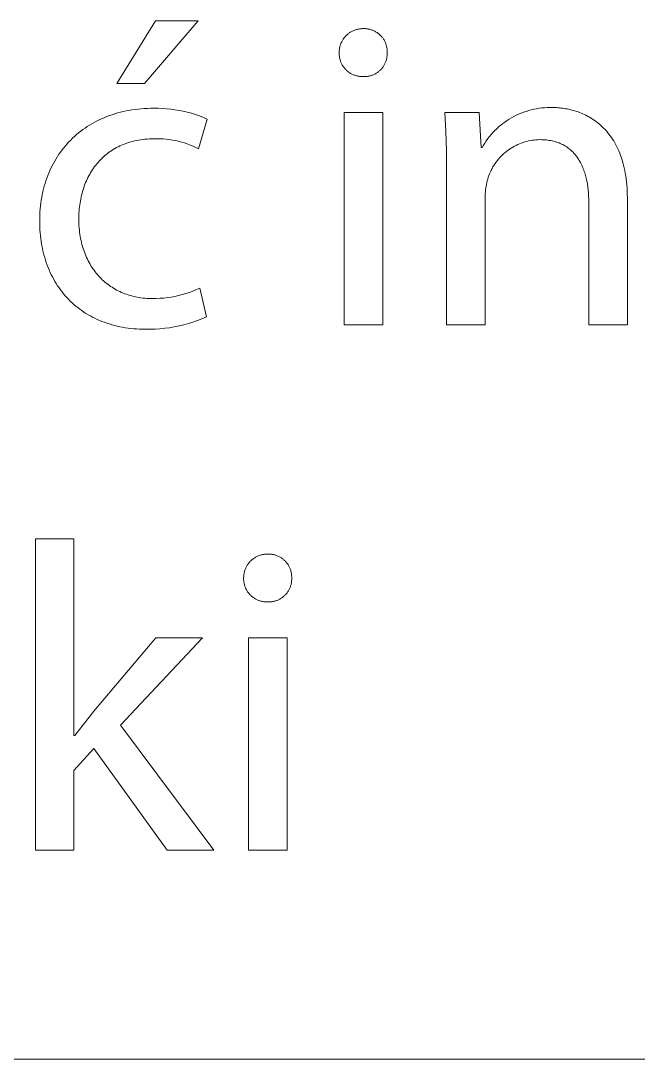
# Model space of a CAD drawing. Header units: millimetres. Extents: x 0 to 4030, y -54 to 2762.
# Drawn here: x 3499.5 to 3556.2, y -53.6 to 41.9 of the extents above; entities that cross this region are included whole.
import ezdxf

# ---------------------------------------------------------------- set-up
doc = ezdxf.new("R2010")
doc.units = ezdxf.units.MM
doc.header["$MEASUREMENT"] = 0
doc.layers.add('Domyślny', color=7, linetype='Continuous', true_color=0x000000)

msp = doc.modelspace()

# ---------------------------------------------------------------- linework, layer by layer
at = {"layer": 'Domyślny', "color": 18, "lineweight": 15, "true_color": 0x000000}
for p, q in [((3508.292, 36.128), (3511.862, 41.899)), ((3515.767, 41.899), (3510.842, 36.128)), ((3511.862, 41.899), (3515.767, 41.899)), ((3530.164, 41.043), (3530.235, 41.067)), ((3530.235, 41.067), (3530.307, 41.09)), ((3530.307, 41.09), (3530.379, 41.109)), ((3530.379, 41.109), (3530.452, 41.126)), ((3530.452, 41.126), (3530.526, 41.141)), ((3530.526, 41.141), (3530.6, 41.153)), ((3530.6, 41.153), (3530.674, 41.163)), ((3530.674, 41.163), (3530.749, 41.169)), ((3530.749, 41.169), (3530.824, 41.174)), ((3530.824, 41.174), (3530.899, 41.175)), ((3530.899, 41.175), (3530.974, 41.175)), ((3530.974, 41.175), (3531.047, 41.175)), ((3531.047, 41.175), (3531.12, 41.174)), ((3531.12, 41.174), (3531.193, 41.17)), ((3531.193, 41.17), (3531.265, 41.163)), ((3531.265, 41.163), (3531.337, 41.154)), ((3531.337, 41.154), (3531.409, 41.142)), ((3531.409, 41.142), (3531.481, 41.128)), ((3531.481, 41.128), (3531.552, 41.112)), ((3531.552, 41.112), (3531.622, 41.093)), ((3531.622, 41.093), (3531.692, 41.072)), ((3531.692, 41.072), (3531.761, 41.048)), ((3529.037, 40.096), (3529.076, 40.16)), ((3529.076, 40.16), (3529.117, 40.223)), ((3529.117, 40.223), (3529.16, 40.285)), ((3529.16, 40.285), (3529.205, 40.345)), ((3529.205, 40.345), (3529.253, 40.403)), ((3529.253, 40.403), (3529.302, 40.46)), ((3529.302, 40.46), (3529.353, 40.515)), ((3529.353, 40.515), (3529.406, 40.568)), ((3529.406, 40.568), (3529.461, 40.619)), ((3529.461, 40.619), (3529.518, 40.668)), ((3529.518, 40.668), (3529.576, 40.715)), ((3529.576, 40.715), (3529.636, 40.761)), ((3529.636, 40.761), (3529.697, 40.804)), ((3529.697, 40.804), (3529.76, 40.845)), ((3529.76, 40.845), (3529.825, 40.883)), ((3529.825, 40.883), (3529.89, 40.92)), ((3529.89, 40.92), (3529.957, 40.954)), ((3529.957, 40.954), (3530.025, 40.986)), ((3530.025, 40.986), (3530.094, 41.016)), ((3530.094, 41.016), (3530.164, 41.043)), ((3531.761, 41.048), (3531.829, 41.022)), ((3531.829, 41.022), (3531.896, 40.993)), ((3531.896, 40.993), (3531.962, 40.962)), ((3531.962, 40.962), (3532.027, 40.929)), ((3532.027, 40.929), (3532.091, 40.894)), ((3532.091, 40.894), (3532.153, 40.857)), ((3532.153, 40.857), (3532.215, 40.817)), ((3532.215, 40.817), (3532.275, 40.776)), ((3532.275, 40.776), (3532.333, 40.732)), ((3532.333, 40.732), (3532.39, 40.686)), ((3532.39, 40.686), (3532.445, 40.639)), ((3532.445, 40.639), (3532.498, 40.589)), ((3532.498, 40.589), (3532.55, 40.538)), ((3532.55, 40.538), (3532.6, 40.485)), ((3532.6, 40.485), (3532.648, 40.43)), ((3532.648, 40.43), (3532.695, 40.374)), ((3532.695, 40.374), (3532.739, 40.316)), ((3532.739, 40.316), (3532.781, 40.257)), ((3532.781, 40.257), (3532.821, 40.196)), ((3532.821, 40.196), (3532.859, 40.134)), ((3532.859, 40.134), (3532.895, 40.07)), ((3528.747, 39.097), (3528.751, 39.172)), ((3528.751, 39.172), (3528.758, 39.247)), ((3528.758, 39.247), (3528.768, 39.321)), ((3528.768, 39.321), (3528.78, 39.395)), ((3528.78, 39.395), (3528.794, 39.469)), ((3528.794, 39.469), (3528.812, 39.542)), ((3528.812, 39.542), (3528.831, 39.614)), ((3528.831, 39.614), (3528.853, 39.686)), ((3528.853, 39.686), (3528.878, 39.757)), ((3528.878, 39.757), (3528.905, 39.827)), ((3528.905, 39.827), (3528.935, 39.896)), ((3528.935, 39.896), (3528.967, 39.964)), ((3528.967, 39.964), (3529.001, 40.031)), ((3529.001, 40.031), (3529.037, 40.096)), ((3532.895, 40.07), (3532.929, 40.005)), ((3532.929, 40.005), (3532.96, 39.94)), ((3532.96, 39.94), (3532.989, 39.873)), ((3532.989, 39.873), (3533.016, 39.805)), ((3533.016, 39.805), (3533.041, 39.736)), ((3533.041, 39.736), (3533.063, 39.667)), ((3533.063, 39.667), (3533.082, 39.597)), ((3533.082, 39.597), (3533.1, 39.526)), ((3533.1, 39.526), (3533.114, 39.455)), ((3533.114, 39.455), (3533.127, 39.383)), ((3533.127, 39.383), (3533.137, 39.311)), ((3533.137, 39.311), (3533.144, 39.238)), ((3533.144, 39.238), (3533.149, 39.165)), ((3533.149, 39.165), (3533.151, 39.092)), ((3528.745, 39.022), (3528.747, 39.097)), ((3528.746, 38.947), (3528.745, 39.022)), ((3528.745, 38.874), (3528.746, 38.947)), ((3528.747, 38.801), (3528.745, 38.874)), ((3528.751, 38.729), (3528.747, 38.801)), ((3528.757, 38.656), (3528.751, 38.729)), ((3528.766, 38.584), (3528.757, 38.656)), ((3528.778, 38.512), (3528.766, 38.584)), ((3528.792, 38.441), (3528.778, 38.512)), ((3528.808, 38.37), (3528.792, 38.441)), ((3528.827, 38.3), (3528.808, 38.37)), ((3528.848, 38.23), (3528.827, 38.3)), ((3528.872, 38.162), (3528.848, 38.23)), ((3533.053, 38.235), (3533.03, 38.167)), ((3533.073, 38.304), (3533.053, 38.235)), ((3533.091, 38.374), (3533.073, 38.304)), ((3533.107, 38.445), (3533.091, 38.374)), ((3533.12, 38.516), (3533.107, 38.445)), ((3533.131, 38.587), (3533.12, 38.516)), ((3533.139, 38.659), (3533.131, 38.587)), ((3533.145, 38.73), (3533.139, 38.659)), ((3533.149, 38.802), (3533.145, 38.73)), ((3533.151, 39.02), (3533.148, 38.947)), ((3533.148, 38.947), (3533.15, 38.875)), ((3533.15, 38.875), (3533.149, 38.802)), ((3533.151, 39.092), (3533.151, 39.02)), ((3528.898, 38.094), (3528.872, 38.162)), ((3528.926, 38.027), (3528.898, 38.094)), ((3528.957, 37.961), (3528.926, 38.027)), ((3528.99, 37.896), (3528.957, 37.961)), ((3529.025, 37.832), (3528.99, 37.896)), ((3529.062, 37.77), (3529.025, 37.832)), ((3529.102, 37.709), (3529.062, 37.77)), ((3529.143, 37.649), (3529.102, 37.709)), ((3529.186, 37.591), (3529.143, 37.649)), ((3529.232, 37.534), (3529.186, 37.591)), ((3529.279, 37.479), (3529.232, 37.534)), ((3529.329, 37.426), (3529.279, 37.479)), ((3529.38, 37.374), (3529.329, 37.426)), ((3529.433, 37.324), (3529.38, 37.374)), ((3529.487, 37.276), (3529.433, 37.324)), ((3529.543, 37.23), (3529.487, 37.276)), ((3532.428, 37.282), (3532.373, 37.235)), ((3532.481, 37.33), (3532.428, 37.282)), ((3532.533, 37.38), (3532.481, 37.33)), ((3532.583, 37.432), (3532.533, 37.38)), ((3532.632, 37.486), (3532.583, 37.432)), ((3532.678, 37.541), (3532.632, 37.486)), ((3532.723, 37.597), (3532.678, 37.541)), ((3532.766, 37.656), (3532.723, 37.597)), ((3532.806, 37.715), (3532.766, 37.656)), ((3532.845, 37.776), (3532.806, 37.715)), ((3532.881, 37.839), (3532.845, 37.776)), ((3532.915, 37.902), (3532.881, 37.839)), ((3532.947, 37.967), (3532.915, 37.902)), ((3532.977, 38.032), (3532.947, 37.967)), ((3533.005, 38.099), (3532.977, 38.032)), ((3533.03, 38.167), (3533.005, 38.099)), ((3529.601, 37.185), (3529.543, 37.23)), ((3529.66, 37.143), (3529.601, 37.185)), ((3529.721, 37.103), (3529.66, 37.143)), ((3529.783, 37.065), (3529.721, 37.103)), ((3529.846, 37.029), (3529.783, 37.065)), ((3529.91, 36.996), (3529.846, 37.029)), ((3529.976, 36.964), (3529.91, 36.996)), ((3530.043, 36.935), (3529.976, 36.964)), ((3530.11, 36.908), (3530.043, 36.935)), ((3530.179, 36.884), (3530.11, 36.908)), ((3530.248, 36.861), (3530.179, 36.884)), ((3530.318, 36.842), (3530.248, 36.861)), ((3530.388, 36.824), (3530.318, 36.842)), ((3530.46, 36.81), (3530.388, 36.824)), ((3530.531, 36.797), (3530.46, 36.81)), ((3530.603, 36.787), (3530.531, 36.797)), ((3530.676, 36.78), (3530.603, 36.787)), ((3530.748, 36.775), (3530.676, 36.78)), ((3530.821, 36.773), (3530.748, 36.775)), ((3530.894, 36.773), (3530.821, 36.773)), ((3530.966, 36.768), (3530.894, 36.773)), ((3531.038, 36.767), (3530.966, 36.768)), ((3531.11, 36.768), (3531.038, 36.767)), ((3531.182, 36.771), (3531.11, 36.768)), ((3531.254, 36.777), (3531.182, 36.771)), ((3531.325, 36.785), (3531.254, 36.777)), ((3531.397, 36.796), (3531.325, 36.785)), ((3531.468, 36.809), (3531.397, 36.796)), ((3531.538, 36.824), (3531.468, 36.809)), ((3531.608, 36.842), (3531.538, 36.824)), ((3531.677, 36.863), (3531.608, 36.842)), ((3531.746, 36.885), (3531.677, 36.863)), ((3531.813, 36.91), (3531.746, 36.885)), ((3531.88, 36.938), (3531.813, 36.91)), ((3531.946, 36.967), (3531.88, 36.938)), ((3532.011, 36.999), (3531.946, 36.967)), ((3532.074, 37.033), (3532.011, 36.999)), ((3532.137, 37.07), (3532.074, 37.033)), ((3532.198, 37.108), (3532.137, 37.07)), ((3532.257, 37.149), (3532.198, 37.108)), ((3532.316, 37.191), (3532.257, 37.149)), ((3532.373, 37.235), (3532.316, 37.191)), ((3510.842, 36.128), (3508.292, 36.128)), ((3508.111, 33.345), (3508.365, 33.42)), ((3508.365, 33.42), (3508.623, 33.489)), ((3508.623, 33.489), (3508.885, 33.552)), ((3508.885, 33.552), (3509.15, 33.61)), ((3509.15, 33.61), (3509.42, 33.662)), ((3509.42, 33.662), (3509.692, 33.708)), ((3509.692, 33.708), (3509.969, 33.748)), ((3509.969, 33.748), (3510.249, 33.782)), ((3510.249, 33.782), (3510.532, 33.81)), ((3510.532, 33.81), (3510.819, 33.832)), ((3510.819, 33.832), (3511.11, 33.848)), ((3511.11, 33.848), (3511.404, 33.857)), ((3511.404, 33.857), (3511.701, 33.86)), ((3511.701, 33.86), (3512.089, 33.858)), ((3512.089, 33.858), (3512.477, 33.843)), ((3512.477, 33.843), (3512.864, 33.816)), ((3512.864, 33.816), (3513.251, 33.776)), ((3513.251, 33.776), (3513.635, 33.724)), ((3513.635, 33.724), (3514.018, 33.659)), ((3514.018, 33.659), (3514.399, 33.582)), ((3514.399, 33.582), (3514.777, 33.493)), ((3514.777, 33.493), (3515.152, 33.392)), ((3529.189, 33.471), (3532.746, 33.471)), ((3529.189, 13.944), (3529.189, 33.471)), ((3532.746, 33.471), (3532.746, 13.944)), ((3538.54, 31.712), (3538.437, 33.478)), ((3538.437, 33.478), (3541.591, 33.478)), ((3541.591, 33.478), (3541.792, 30.243)), ((3545.466, 33.406), (3545.694, 33.493)), ((3545.694, 33.493), (3545.925, 33.572)), ((3545.925, 33.572), (3546.158, 33.644)), ((3546.158, 33.644), (3546.394, 33.707)), ((3546.394, 33.707), (3546.632, 33.762)), ((3546.632, 33.762), (3546.871, 33.81)), ((3546.871, 33.81), (3547.112, 33.849)), ((3547.112, 33.849), (3547.354, 33.88)), ((3547.354, 33.88), (3547.597, 33.902)), ((3547.597, 33.902), (3547.84, 33.917)), ((3547.84, 33.917), (3548.084, 33.923)), ((3548.084, 33.923), (3548.328, 33.921)), ((3548.328, 33.921), (3548.456, 33.92)), ((3548.456, 33.92), (3548.587, 33.916)), ((3548.587, 33.916), (3548.719, 33.91)), ((3548.719, 33.91), (3548.852, 33.901)), ((3548.852, 33.901), (3548.988, 33.889)), ((3548.988, 33.889), (3549.125, 33.875)), ((3549.125, 33.875), (3549.263, 33.858)), ((3549.263, 33.858), (3549.403, 33.838)), ((3549.403, 33.838), (3549.544, 33.815)), ((3549.544, 33.815), (3549.686, 33.789)), ((3549.686, 33.789), (3549.828, 33.759)), ((3549.828, 33.759), (3549.972, 33.727)), ((3549.972, 33.727), (3550.115, 33.691)), ((3550.115, 33.691), (3550.26, 33.652)), ((3550.26, 33.652), (3550.405, 33.609)), ((3550.405, 33.609), (3550.55, 33.563)), ((3550.55, 33.563), (3550.695, 33.513)), ((3550.695, 33.513), (3550.84, 33.459)), ((3550.84, 33.459), (3550.985, 33.401)), ((3506.002, 32.428), (3506.22, 32.551)), ((3506.22, 32.551), (3506.442, 32.669)), ((3506.442, 32.669), (3506.668, 32.781)), ((3506.668, 32.781), (3506.899, 32.888)), ((3506.899, 32.888), (3507.133, 32.99)), ((3507.133, 32.99), (3507.372, 33.087)), ((3507.372, 33.087), (3507.614, 33.178)), ((3507.614, 33.178), (3507.861, 33.264)), ((3507.861, 33.264), (3508.111, 33.345)), ((3515.152, 33.392), (3515.523, 33.278)), ((3515.523, 33.278), (3515.891, 33.153)), ((3516.613, 32.867), (3515.821, 30.116)), ((3515.891, 33.153), (3516.254, 33.016)), ((3516.254, 33.016), (3516.613, 32.867)), ((3543.775, 32.443), (3543.972, 32.588)), ((3543.972, 32.588), (3544.173, 32.726)), ((3544.173, 32.726), (3544.378, 32.857)), ((3544.378, 32.857), (3544.588, 32.982)), ((3544.588, 32.982), (3544.802, 33.099)), ((3544.802, 33.099), (3545.02, 33.209)), ((3545.02, 33.209), (3545.242, 33.311)), ((3545.242, 33.311), (3545.466, 33.406)), ((3550.985, 33.401), (3551.129, 33.34)), ((3551.129, 33.34), (3551.274, 33.275)), ((3551.274, 33.275), (3551.417, 33.206)), ((3551.417, 33.206), (3551.56, 33.132)), ((3551.56, 33.132), (3551.702, 33.054)), ((3551.702, 33.054), (3551.843, 32.973)), ((3551.843, 32.973), (3551.983, 32.886)), ((3551.983, 32.886), (3552.122, 32.796)), ((3552.122, 32.796), (3552.26, 32.701)), ((3552.26, 32.701), (3552.396, 32.601)), ((3552.396, 32.601), (3552.53, 32.496)), ((3552.53, 32.496), (3552.663, 32.387)), ((3504.597, 31.433), (3504.785, 31.589)), ((3504.785, 31.589), (3504.977, 31.741)), ((3504.977, 31.741), (3505.173, 31.888)), ((3505.173, 31.888), (3505.374, 32.031)), ((3505.374, 32.031), (3505.579, 32.168)), ((3505.579, 32.168), (3505.788, 32.301)), ((3505.788, 32.301), (3506.002, 32.428)), ((3538.593, 29.945), (3538.54, 31.712)), ((3542.712, 31.44), (3542.874, 31.622)), ((3542.874, 31.622), (3543.043, 31.798)), ((3543.043, 31.798), (3543.218, 31.969)), ((3543.218, 31.969), (3543.398, 32.133)), ((3543.398, 32.133), (3543.584, 32.291)), ((3543.584, 32.291), (3543.775, 32.443)), ((3552.663, 32.387), (3552.794, 32.273)), ((3552.794, 32.273), (3552.923, 32.155)), ((3552.923, 32.155), (3553.05, 32.031)), ((3553.05, 32.031), (3553.174, 31.902)), ((3553.174, 31.902), (3553.296, 31.768)), ((3553.296, 31.768), (3553.416, 31.629)), ((3553.416, 31.629), (3553.533, 31.484)), ((3503.57, 30.4), (3503.73, 30.583)), ((3503.73, 30.583), (3503.894, 30.762)), ((3503.894, 30.762), (3504.063, 30.936)), ((3504.063, 30.936), (3504.236, 31.106)), ((3504.236, 31.106), (3504.415, 31.272)), ((3504.415, 31.272), (3504.597, 31.433)), ((3509.059, 30.593), (3508.894, 30.529)), ((3509.228, 30.653), (3509.059, 30.593)), ((3509.4, 30.709), (3509.228, 30.653)), ((3509.574, 30.761), (3509.4, 30.709)), ((3509.752, 30.809), (3509.574, 30.761)), ((3509.933, 30.853), (3509.752, 30.809)), ((3510.117, 30.892), (3509.933, 30.853)), ((3510.305, 30.926), (3510.117, 30.892)), ((3510.495, 30.957), (3510.305, 30.926)), ((3510.688, 30.983), (3510.495, 30.957)), ((3510.885, 31.004), (3510.688, 30.983)), ((3511.084, 31.02), (3510.885, 31.004)), ((3511.287, 31.032), (3511.084, 31.02)), ((3511.492, 31.04), (3511.287, 31.032)), ((3511.701, 31.042), (3511.492, 31.04)), ((3511.985, 31.048), (3511.701, 31.042)), ((3512.27, 31.044), (3511.985, 31.048)), ((3512.555, 31.031), (3512.27, 31.044)), ((3512.838, 31.008), (3512.555, 31.031)), ((3513.121, 30.974), (3512.838, 31.008)), ((3513.402, 30.931), (3513.121, 30.974)), ((3513.682, 30.878), (3513.402, 30.931)), ((3513.96, 30.816), (3513.682, 30.878)), ((3514.235, 30.744), (3513.96, 30.816)), ((3514.508, 30.662), (3514.235, 30.744)), ((3514.778, 30.572), (3514.508, 30.662)), ((3515.045, 30.471), (3514.778, 30.572)), ((3541.996, 30.454), (3542.125, 30.661)), ((3542.125, 30.661), (3542.262, 30.863)), ((3542.262, 30.863), (3542.405, 31.061)), ((3542.405, 31.061), (3542.555, 31.253)), ((3542.555, 31.253), (3542.712, 31.44)), ((3545.315, 30.589), (3545.155, 30.52)), ((3545.476, 30.652), (3545.315, 30.589)), ((3545.64, 30.71), (3545.476, 30.652)), ((3545.805, 30.762), (3545.64, 30.71)), ((3545.973, 30.808), (3545.805, 30.762)), ((3546.141, 30.849), (3545.973, 30.808)), ((3546.311, 30.883), (3546.141, 30.849)), ((3546.483, 30.912), (3546.311, 30.883)), ((3546.655, 30.935), (3546.483, 30.912)), ((3546.827, 30.952), (3546.655, 30.935)), ((3547.001, 30.963), (3546.827, 30.952)), ((3547.174, 30.968), (3547.001, 30.963)), ((3547.329, 30.966), (3547.174, 30.968)), ((3547.48, 30.961), (3547.329, 30.966)), ((3547.628, 30.951), (3547.48, 30.961)), ((3547.773, 30.938), (3547.628, 30.951)), ((3547.915, 30.921), (3547.773, 30.938)), ((3548.054, 30.901), (3547.915, 30.921)), ((3548.19, 30.877), (3548.054, 30.901)), ((3548.323, 30.85), (3548.19, 30.877)), ((3548.453, 30.819), (3548.323, 30.85)), ((3548.581, 30.784), (3548.453, 30.819)), ((3548.705, 30.747), (3548.581, 30.784)), ((3548.826, 30.706), (3548.705, 30.747)), ((3548.945, 30.662), (3548.826, 30.706)), ((3549.06, 30.614), (3548.945, 30.662)), ((3549.173, 30.564), (3549.06, 30.614)), ((3549.283, 30.51), (3549.173, 30.564)), ((3553.533, 31.484), (3553.647, 31.334)), ((3553.647, 31.334), (3553.759, 31.179)), ((3553.759, 31.179), (3553.867, 31.018)), ((3553.867, 31.018), (3553.972, 30.852)), ((3553.972, 30.852), (3554.074, 30.68)), ((3554.074, 30.68), (3554.173, 30.502)), ((3502.846, 29.423), (3502.981, 29.627)), ((3502.981, 29.627), (3503.121, 29.826)), ((3503.121, 29.826), (3503.266, 30.022)), ((3503.266, 30.022), (3503.416, 30.213)), ((3503.416, 30.213), (3503.57, 30.4)), ((3507.415, 29.678), (3507.284, 29.574)), ((3507.548, 29.779), (3507.415, 29.678)), ((3507.685, 29.877), (3507.548, 29.779)), ((3507.825, 29.972), (3507.685, 29.877)), ((3507.968, 30.062), (3507.825, 29.972)), ((3508.115, 30.149), (3507.968, 30.062)), ((3508.264, 30.233), (3508.115, 30.149)), ((3508.417, 30.313), (3508.264, 30.233)), ((3508.573, 30.389), (3508.417, 30.313)), ((3508.732, 30.461), (3508.573, 30.389)), ((3508.894, 30.529), (3508.732, 30.461)), ((3515.307, 30.362), (3515.045, 30.471)), ((3515.566, 30.243), (3515.307, 30.362)), ((3515.821, 30.116), (3515.566, 30.243)), ((3538.598, 28.177), (3538.593, 29.945)), ((3541.792, 30.243), (3541.873, 30.243)), ((3541.873, 30.243), (3541.996, 30.454)), ((3543.854, 29.667), (3543.727, 29.549)), ((3543.985, 29.781), (3543.854, 29.667)), ((3544.119, 29.891), (3543.985, 29.781)), ((3544.257, 29.996), (3544.119, 29.891)), ((3544.399, 30.096), (3544.257, 29.996)), ((3544.544, 30.191), (3544.399, 30.096)), ((3544.693, 30.281), (3544.544, 30.191)), ((3544.844, 30.366), (3544.693, 30.281)), ((3544.998, 30.446), (3544.844, 30.366)), ((3545.155, 30.52), (3544.998, 30.446)), ((3549.39, 30.453), (3549.283, 30.51)), ((3549.494, 30.393), (3549.39, 30.453)), ((3549.596, 30.331), (3549.494, 30.393)), ((3549.695, 30.265), (3549.596, 30.331)), ((3549.791, 30.196), (3549.695, 30.265)), ((3549.884, 30.125), (3549.791, 30.196)), ((3549.975, 30.051), (3549.884, 30.125)), ((3550.063, 29.974), (3549.975, 30.051)), ((3550.149, 29.894), (3550.063, 29.974)), ((3550.232, 29.812), (3550.149, 29.894)), ((3550.312, 29.727), (3550.232, 29.812)), ((3550.39, 29.64), (3550.312, 29.727)), ((3550.466, 29.55), (3550.39, 29.64)), ((3554.173, 30.502), (3554.267, 30.318)), ((3554.267, 30.318), (3554.359, 30.128)), ((3554.359, 30.128), (3554.446, 29.933)), ((3554.446, 29.933), (3554.53, 29.731)), ((3554.53, 29.731), (3554.609, 29.523)), ((3502.356, 28.571), (3502.471, 28.79)), ((3502.471, 28.79), (3502.591, 29.005)), ((3502.591, 29.005), (3502.716, 29.216)), ((3502.716, 29.216), (3502.846, 29.423)), ((3506.463, 28.751), (3506.359, 28.622)), ((3506.571, 28.878), (3506.463, 28.751)), ((3506.682, 29.002), (3506.571, 28.878)), ((3506.796, 29.122), (3506.682, 29.002)), ((3506.913, 29.24), (3506.796, 29.122)), ((3507.034, 29.354), (3506.913, 29.24)), ((3507.157, 29.466), (3507.034, 29.354)), ((3507.284, 29.574), (3507.157, 29.466)), ((3543.059, 28.752), (3542.964, 28.607)), ((3543.159, 28.894), (3543.059, 28.752)), ((3543.263, 29.033), (3543.159, 28.894)), ((3543.372, 29.168), (3543.263, 29.033)), ((3543.486, 29.299), (3543.372, 29.168)), ((3543.605, 29.426), (3543.486, 29.299)), ((3543.727, 29.549), (3543.605, 29.426)), ((3550.539, 29.457), (3550.466, 29.55)), ((3550.609, 29.363), (3550.539, 29.457)), ((3550.677, 29.265), (3550.609, 29.363)), ((3550.742, 29.166), (3550.677, 29.265)), ((3550.805, 29.064), (3550.742, 29.166)), ((3550.866, 28.96), (3550.805, 29.064)), ((3550.924, 28.854), (3550.866, 28.96)), ((3550.98, 28.746), (3550.924, 28.854)), ((3551.034, 28.636), (3550.98, 28.746)), ((3554.609, 29.523), (3554.685, 29.309)), ((3554.685, 29.309), (3554.756, 29.089)), ((3554.756, 29.089), (3554.822, 28.862)), ((3554.822, 28.862), (3554.884, 28.629)), ((3501.949, 27.661), (3502.043, 27.894)), ((3502.043, 27.894), (3502.142, 28.123)), ((3502.142, 28.123), (3502.246, 28.349)), ((3502.246, 28.349), (3502.356, 28.571)), ((3505.803, 27.786), (3505.722, 27.638)), ((3505.888, 27.932), (3505.803, 27.786)), ((3505.975, 28.075), (3505.888, 27.932)), ((3506.066, 28.216), (3505.975, 28.075)), ((3506.161, 28.354), (3506.066, 28.216)), ((3506.258, 28.489), (3506.161, 28.354)), ((3506.359, 28.622), (3506.258, 28.489)), ((3538.598, 13.937), (3538.598, 28.177)), ((3542.568, 27.836), (3542.505, 27.674)), ((3542.637, 27.995), (3542.568, 27.836)), ((3542.711, 28.152), (3542.637, 27.995)), ((3542.79, 28.307), (3542.711, 28.152)), ((3542.874, 28.458), (3542.79, 28.307)), ((3542.964, 28.607), (3542.874, 28.458)), ((3551.085, 28.524), (3551.034, 28.636)), ((3551.134, 28.409), (3551.085, 28.524)), ((3551.181, 28.293), (3551.134, 28.409)), ((3551.225, 28.175), (3551.181, 28.293)), ((3551.268, 28.055), (3551.225, 28.175)), ((3551.308, 27.933), (3551.268, 28.055)), ((3551.346, 27.81), (3551.308, 27.933)), ((3551.382, 27.685), (3551.346, 27.81)), ((3554.884, 28.629), (3554.941, 28.389)), ((3554.941, 28.389), (3554.994, 28.142)), ((3554.994, 28.142), (3555.041, 27.889)), ((3555.041, 27.889), (3555.084, 27.629)), ((3501.628, 26.696), (3501.7, 26.942)), ((3501.7, 26.942), (3501.778, 27.185)), ((3501.778, 27.185), (3501.861, 27.424)), ((3501.861, 27.424), (3501.949, 27.661)), ((3505.368, 26.861), (3505.307, 26.699)), ((3505.432, 27.021), (3505.368, 26.861)), ((3505.5, 27.179), (3505.432, 27.021)), ((3505.571, 27.334), (3505.5, 27.179)), ((3505.645, 27.487), (3505.571, 27.334)), ((3505.722, 27.638), (3505.645, 27.487)), ((3542.272, 26.854), (3542.241, 26.688)), ((3542.308, 27.019), (3542.272, 26.854)), ((3542.35, 27.183), (3542.308, 27.019)), ((3542.396, 27.345), (3542.35, 27.183)), ((3542.448, 27.51), (3542.396, 27.345)), ((3542.505, 27.674), (3542.448, 27.51)), ((3551.415, 27.558), (3551.382, 27.685)), ((3551.447, 27.43), (3551.415, 27.558)), ((3551.504, 27.168), (3551.447, 27.43)), ((3551.552, 26.901), (3551.504, 27.168)), ((3551.593, 26.628), (3551.552, 26.901)), ((3555.084, 27.629), (3555.121, 27.363)), ((3555.121, 27.363), (3555.152, 27.089)), ((3555.152, 27.089), (3555.179, 26.808)), ((3555.179, 26.808), (3555.199, 26.52)), ((3501.395, 25.68), (3501.445, 25.938)), ((3501.445, 25.938), (3501.501, 26.194)), ((3501.501, 26.194), (3501.562, 26.446)), ((3501.562, 26.446), (3501.628, 26.696)), ((3505.055, 25.859), (3505.015, 25.685)), ((3505.099, 26.031), (3505.055, 25.859)), ((3505.146, 26.201), (3505.099, 26.031)), ((3505.196, 26.369), (3505.146, 26.201)), ((3505.25, 26.535), (3505.196, 26.369)), ((3505.307, 26.699), (3505.25, 26.535)), ((3542.171, 26.018), (3542.167, 25.849)), ((3542.167, 25.849), (3542.168, 25.68)), ((3542.18, 26.186), (3542.171, 26.018)), ((3542.195, 26.354), (3542.18, 26.186)), ((3542.215, 26.522), (3542.195, 26.354)), ((3542.241, 26.688), (3542.215, 26.522)), ((3551.626, 26.351), (3551.593, 26.628)), ((3551.651, 26.068), (3551.626, 26.351)), ((3551.669, 25.782), (3551.651, 26.068)), ((3551.68, 25.491), (3551.669, 25.782)), ((3555.199, 26.52), (3555.214, 26.225)), ((3555.214, 26.225), (3555.223, 25.923)), ((3555.223, 25.923), (3555.226, 25.613)), ((3501.254, 24.618), (3501.28, 24.888)), ((3501.28, 24.888), (3501.313, 25.155)), ((3501.313, 25.155), (3501.351, 25.419)), ((3501.351, 25.419), (3501.395, 25.68)), ((3504.889, 24.974), (3504.866, 24.792)), ((3504.915, 25.154), (3504.889, 24.974)), ((3504.945, 25.333), (3504.915, 25.154)), ((3504.978, 25.51), (3504.945, 25.333)), ((3505.015, 25.685), (3504.978, 25.51)), ((3542.168, 25.68), (3542.168, 13.937)), ((3551.683, 25.197), (3551.68, 25.491)), ((3551.683, 13.937), (3551.683, 25.197)), ((3555.226, 25.613), (3555.226, 13.937)), ((3501.209, 23.793), (3501.218, 24.071)), ((3501.218, 24.071), (3501.233, 24.346)), ((3501.233, 24.346), (3501.254, 24.618)), ((3504.81, 24.052), (3504.804, 23.864)), ((3504.818, 24.239), (3504.81, 24.052)), ((3504.831, 24.425), (3504.818, 24.239)), ((3504.847, 24.609), (3504.831, 24.425)), ((3504.866, 24.792), (3504.847, 24.609)), ((3501.206, 23.513), (3501.209, 23.793)), ((3501.209, 23.235), (3501.206, 23.513)), ((3501.217, 22.959), (3501.209, 23.235)), ((3501.231, 22.686), (3501.217, 22.959)), ((3504.804, 23.864), (3504.803, 23.674)), ((3504.803, 23.674), (3504.805, 23.463)), ((3504.805, 23.463), (3504.811, 23.255)), ((3504.811, 23.255), (3504.821, 23.05)), ((3504.821, 23.05), (3504.836, 22.847)), ((3501.25, 22.417), (3501.231, 22.686)), ((3501.275, 22.15), (3501.25, 22.417)), ((3501.306, 21.887), (3501.275, 22.15)), ((3504.836, 22.847), (3504.855, 22.646)), ((3504.855, 22.646), (3504.877, 22.449)), ((3504.877, 22.449), (3504.904, 22.254)), ((3504.904, 22.254), (3504.934, 22.061)), ((3504.934, 22.061), (3504.969, 21.872)), ((3501.341, 21.627), (3501.306, 21.887)), ((3501.382, 21.37), (3501.341, 21.627)), ((3501.429, 21.116), (3501.382, 21.37)), ((3501.48, 20.866), (3501.429, 21.116)), ((3504.969, 21.872), (3505.007, 21.685)), ((3505.007, 21.685), (3505.049, 21.501)), ((3505.049, 21.501), (3505.095, 21.32)), ((3505.095, 21.32), (3505.144, 21.141)), ((3505.144, 21.141), (3505.197, 20.966)), ((3501.537, 20.619), (3501.48, 20.866)), ((3501.599, 20.375), (3501.537, 20.619)), ((3501.666, 20.135), (3501.599, 20.375)), ((3501.738, 19.898), (3501.666, 20.135)), ((3505.197, 20.966), (3505.254, 20.793)), ((3505.254, 20.793), (3505.314, 20.623)), ((3505.314, 20.623), (3505.378, 20.456)), ((3505.378, 20.456), (3505.446, 20.292)), ((3505.446, 20.292), (3505.516, 20.132)), ((3505.516, 20.132), (3505.591, 19.974)), ((3501.815, 19.665), (3501.738, 19.898)), ((3501.898, 19.436), (3501.815, 19.665)), ((3501.985, 19.21), (3501.898, 19.436)), ((3502.077, 18.987), (3501.985, 19.21)), ((3505.591, 19.974), (3505.668, 19.819)), ((3505.668, 19.819), (3505.749, 19.667)), ((3505.749, 19.667), (3505.833, 19.518)), ((3505.833, 19.518), (3505.921, 19.372)), ((3505.921, 19.372), (3506.011, 19.23)), ((3506.011, 19.23), (3506.105, 19.09)), ((3502.174, 18.769), (3502.077, 18.987)), ((3502.276, 18.554), (3502.174, 18.769)), ((3502.383, 18.343), (3502.276, 18.554)), ((3502.494, 18.136), (3502.383, 18.343)), ((3506.105, 19.09), (3506.202, 18.954)), ((3506.202, 18.954), (3506.302, 18.821)), ((3506.302, 18.821), (3506.405, 18.691)), ((3506.405, 18.691), (3506.511, 18.564)), ((3506.511, 18.564), (3506.62, 18.441)), ((3506.62, 18.441), (3506.732, 18.321)), ((3506.732, 18.321), (3506.846, 18.204)), ((3506.846, 18.204), (3506.964, 18.091)), ((3502.61, 17.933), (3502.494, 18.136)), ((3502.731, 17.734), (3502.61, 17.933)), ((3502.857, 17.538), (3502.731, 17.734)), ((3502.987, 17.347), (3502.857, 17.538)), ((3503.121, 17.16), (3502.987, 17.347)), ((3506.964, 18.091), (3507.084, 17.981)), ((3507.084, 17.981), (3507.207, 17.874)), ((3507.207, 17.874), (3507.333, 17.771)), ((3507.333, 17.771), (3507.461, 17.671)), ((3507.461, 17.671), (3507.592, 17.575)), ((3507.592, 17.575), (3507.725, 17.482)), ((3507.725, 17.482), (3507.861, 17.392)), ((3507.861, 17.392), (3508, 17.306)), ((3508, 17.306), (3508.14, 17.224)), ((3508.14, 17.224), (3508.283, 17.145)), ((3515.614, 17.183), (3515.928, 17.326)), ((3515.928, 17.326), (3516.532, 14.682)), ((3503.26, 16.977), (3503.121, 17.16)), ((3503.404, 16.798), (3503.26, 16.977)), ((3503.552, 16.624), (3503.404, 16.798)), ((3503.705, 16.454), (3503.552, 16.624)), ((3503.861, 16.288), (3503.705, 16.454)), ((3504.023, 16.126), (3503.861, 16.288)), ((3508.283, 17.145), (3508.429, 17.07)), ((3508.429, 17.07), (3508.577, 16.999)), ((3508.577, 16.999), (3508.727, 16.931)), ((3508.727, 16.931), (3508.879, 16.867)), ((3508.879, 16.867), (3509.034, 16.806)), ((3509.034, 16.806), (3509.19, 16.75)), ((3509.19, 16.75), (3509.349, 16.697)), ((3509.349, 16.697), (3509.509, 16.647)), ((3509.509, 16.647), (3509.672, 16.602)), ((3509.672, 16.602), (3509.837, 16.56)), ((3509.837, 16.56), (3510.003, 16.523)), ((3510.003, 16.523), (3510.171, 16.489)), ((3510.171, 16.489), (3510.342, 16.459)), ((3510.342, 16.459), (3510.513, 16.433)), ((3510.513, 16.433), (3510.687, 16.41)), ((3510.687, 16.41), (3510.863, 16.392)), ((3510.863, 16.392), (3511.04, 16.378)), ((3511.04, 16.378), (3511.218, 16.368)), ((3511.218, 16.368), (3511.398, 16.362)), ((3511.398, 16.362), (3511.58, 16.36)), ((3511.58, 16.36), (3511.925, 16.364)), ((3511.925, 16.364), (3512.271, 16.38)), ((3512.271, 16.38), (3512.615, 16.408)), ((3512.615, 16.408), (3512.958, 16.447)), ((3512.958, 16.447), (3513.3, 16.499)), ((3513.3, 16.499), (3513.64, 16.562)), ((3513.64, 16.562), (3513.977, 16.637)), ((3513.977, 16.637), (3514.311, 16.724)), ((3514.311, 16.724), (3514.643, 16.822)), ((3514.643, 16.822), (3514.97, 16.931)), ((3514.97, 16.931), (3515.294, 17.052)), ((3515.294, 17.052), (3515.614, 17.183)), ((3504.188, 15.969), (3504.023, 16.126)), ((3504.358, 15.816), (3504.188, 15.969)), ((3504.532, 15.668), (3504.358, 15.816)), ((3504.71, 15.525), (3504.532, 15.668)), ((3504.892, 15.386), (3504.71, 15.525)), ((3505.078, 15.252), (3504.892, 15.386)), ((3505.268, 15.122), (3505.078, 15.252)), ((3505.462, 14.997), (3505.268, 15.122)), ((3505.66, 14.877), (3505.462, 14.997)), ((3505.863, 14.762), (3505.66, 14.877)), ((3506.068, 14.651), (3505.863, 14.762)), ((3506.278, 14.546), (3506.068, 14.651)), ((3506.492, 14.446), (3506.278, 14.546)), ((3506.709, 14.35), (3506.492, 14.446)), ((3506.93, 14.26), (3506.709, 14.35)), ((3515.713, 14.344), (3515.295, 14.197)), ((3516.126, 14.506), (3515.713, 14.344)), ((3516.532, 14.682), (3516.126, 14.506)), ((3507.155, 14.175), (3506.93, 14.26)), ((3507.383, 14.094), (3507.155, 14.175)), ((3507.615, 14.02), (3507.383, 14.094)), ((3507.85, 13.95), (3507.615, 14.02)), ((3508.089, 13.886), (3507.85, 13.95)), ((3508.331, 13.827), (3508.089, 13.886)), ((3508.577, 13.773), (3508.331, 13.827)), ((3508.826, 13.725), (3508.577, 13.773)), ((3509.079, 13.682), (3508.826, 13.725)), ((3509.334, 13.645), (3509.079, 13.682)), ((3509.593, 13.614), (3509.334, 13.645)), ((3509.856, 13.588), (3509.593, 13.614)), ((3510.121, 13.568), (3509.856, 13.588)), ((3510.39, 13.553), (3510.121, 13.568)), ((3510.661, 13.544), (3510.39, 13.553)), ((3510.936, 13.542), (3510.661, 13.544)), ((3511.379, 13.539), (3510.936, 13.542)), ((3511.822, 13.551), (3511.379, 13.539)), ((3512.264, 13.579), (3511.822, 13.551)), ((3512.705, 13.622), (3512.264, 13.579)), ((3513.144, 13.68), (3512.705, 13.622)), ((3513.581, 13.754), (3513.144, 13.68)), ((3514.015, 13.842), (3513.581, 13.754)), ((3514.446, 13.946), (3514.015, 13.842)), ((3514.873, 14.064), (3514.446, 13.946)), ((3515.295, 14.197), (3514.873, 14.064)), ((3532.746, 13.944), (3529.189, 13.944)), ((3542.168, 13.937), (3538.598, 13.937)), ((3555.226, 13.937), (3551.683, 13.937)), ((3500.835, -34.363), (3500.835, -5.724)), ((3500.835, -5.724), (3504.352, -5.724)), ((3504.352, -5.724), (3504.352, -23.801)), ((3520.734, -7.644), (3520.792, -7.597)), ((3520.792, -7.597), (3520.851, -7.552)), ((3520.851, -7.552), (3520.913, -7.509)), ((3520.913, -7.509), (3520.975, -7.469)), ((3520.975, -7.469), (3521.039, -7.43)), ((3521.039, -7.43), (3521.105, -7.394)), ((3521.105, -7.394), (3521.171, -7.36)), ((3521.171, -7.36), (3521.239, -7.328)), ((3521.239, -7.328), (3521.308, -7.299)), ((3521.308, -7.299), (3521.377, -7.272)), ((3521.377, -7.272), (3521.448, -7.247)), ((3521.448, -7.247), (3521.519, -7.225)), ((3521.519, -7.225), (3521.591, -7.205)), ((3521.591, -7.205), (3521.664, -7.188)), ((3521.664, -7.188), (3521.737, -7.174)), ((3521.737, -7.174), (3521.811, -7.162)), ((3521.811, -7.162), (3521.885, -7.152)), ((3521.885, -7.152), (3521.96, -7.145)), ((3521.96, -7.145), (3522.034, -7.141)), ((3522.034, -7.141), (3522.109, -7.139)), ((3522.109, -7.139), (3522.184, -7.14)), ((3522.184, -7.14), (3522.256, -7.138)), ((3522.256, -7.138), (3522.329, -7.139)), ((3522.329, -7.139), (3522.402, -7.143)), ((3522.402, -7.143), (3522.475, -7.149)), ((3522.475, -7.149), (3522.547, -7.158)), ((3522.547, -7.158), (3522.619, -7.169)), ((3522.619, -7.169), (3522.691, -7.183)), ((3522.691, -7.183), (3522.762, -7.199)), ((3522.762, -7.199), (3522.832, -7.217)), ((3522.832, -7.217), (3522.902, -7.238)), ((3522.902, -7.238), (3522.971, -7.261)), ((3522.971, -7.261), (3523.039, -7.287)), ((3523.039, -7.287), (3523.107, -7.315)), ((3523.107, -7.315), (3523.173, -7.346)), ((3523.173, -7.346), (3523.238, -7.378)), ((3523.238, -7.378), (3523.302, -7.413)), ((3523.302, -7.413), (3523.365, -7.45)), ((3523.365, -7.45), (3523.426, -7.489)), ((3523.426, -7.489), (3523.486, -7.53)), ((3523.486, -7.53), (3523.545, -7.574)), ((3523.545, -7.574), (3523.602, -7.619)), ((3523.602, -7.619), (3523.658, -7.666)), ((3520.068, -8.619), (3520.093, -8.548)), ((3520.093, -8.548), (3520.12, -8.479)), ((3520.12, -8.479), (3520.15, -8.41)), ((3520.15, -8.41), (3520.182, -8.343)), ((3520.182, -8.343), (3520.217, -8.277)), ((3520.217, -8.277), (3520.253, -8.211)), ((3520.253, -8.211), (3520.292, -8.148)), ((3520.292, -8.148), (3520.333, -8.085)), ((3520.333, -8.085), (3520.376, -8.024)), ((3520.376, -8.024), (3520.422, -7.965)), ((3520.422, -7.965), (3520.469, -7.907)), ((3520.469, -7.907), (3520.518, -7.851)), ((3520.518, -7.851), (3520.569, -7.796)), ((3520.569, -7.796), (3520.622, -7.744)), ((3520.622, -7.744), (3520.677, -7.693)), ((3520.677, -7.693), (3520.734, -7.644)), ((3523.658, -7.666), (3523.711, -7.715)), ((3523.711, -7.715), (3523.764, -7.766)), ((3523.764, -7.766), (3523.814, -7.819)), ((3523.814, -7.819), (3523.862, -7.874)), ((3523.862, -7.874), (3523.909, -7.93)), ((3523.909, -7.93), (3523.954, -7.987)), ((3523.954, -7.987), (3523.996, -8.046)), ((3523.996, -8.046), (3524.037, -8.107)), ((3524.037, -8.107), (3524.075, -8.169)), ((3524.075, -8.169), (3524.111, -8.232)), ((3524.111, -8.232), (3524.145, -8.297)), ((3524.145, -8.297), (3524.177, -8.362)), ((3524.177, -8.362), (3524.207, -8.429)), ((3524.207, -8.429), (3524.234, -8.496)), ((3524.234, -8.496), (3524.259, -8.565)), ((3524.259, -8.565), (3524.281, -8.634)), ((3519.955, -9.427), (3519.956, -9.354)), ((3519.957, -9.5), (3519.955, -9.427)), ((3519.956, -9.279), (3519.958, -9.205)), ((3519.956, -9.354), (3519.956, -9.279)), ((3519.962, -9.572), (3519.957, -9.5)), ((3519.958, -9.205), (3519.963, -9.13)), ((3519.963, -9.13), (3519.97, -9.056)), ((3519.97, -9.056), (3519.98, -8.982)), ((3519.98, -8.982), (3519.993, -8.908)), ((3519.993, -8.908), (3520.008, -8.835)), ((3520.008, -8.835), (3520.025, -8.762)), ((3520.025, -8.762), (3520.045, -8.69)), ((3520.045, -8.69), (3520.068, -8.619)), ((3524.281, -8.634), (3524.301, -8.704)), ((3524.301, -8.704), (3524.319, -8.775)), ((3524.319, -8.775), (3524.334, -8.846)), ((3524.334, -8.846), (3524.347, -8.918)), ((3524.347, -8.918), (3524.357, -8.99)), ((3524.357, -8.99), (3524.365, -9.063)), ((3524.365, -9.063), (3524.37, -9.135)), ((3524.371, -9.498), (3524.368, -9.57)), ((3524.37, -9.135), (3524.373, -9.208)), ((3524.373, -9.281), (3524.371, -9.354)), ((3524.371, -9.354), (3524.372, -9.426)), ((3524.372, -9.426), (3524.371, -9.498)), ((3524.373, -9.208), (3524.373, -9.281)), ((3519.968, -9.645), (3519.962, -9.572)), ((3519.978, -9.717), (3519.968, -9.645)), ((3519.99, -9.789), (3519.978, -9.717)), ((3520.004, -9.861), (3519.99, -9.789)), ((3520.021, -9.932), (3520.004, -9.861)), ((3520.04, -10.002), (3520.021, -9.932)), ((3520.062, -10.071), (3520.04, -10.002)), ((3520.086, -10.14), (3520.062, -10.071)), ((3520.112, -10.208), (3520.086, -10.14)), ((3520.141, -10.275), (3520.112, -10.208)), ((3520.172, -10.341), (3520.141, -10.275)), ((3520.205, -10.406), (3520.172, -10.341)), ((3520.24, -10.47), (3520.205, -10.406)), ((3520.278, -10.532), (3520.24, -10.47)), ((3524.101, -10.46), (3524.065, -10.522)), ((3524.136, -10.397), (3524.101, -10.46)), ((3524.168, -10.332), (3524.136, -10.397)), ((3524.198, -10.267), (3524.168, -10.332)), ((3524.225, -10.2), (3524.198, -10.267)), ((3524.251, -10.133), (3524.225, -10.2)), ((3524.273, -10.064), (3524.251, -10.133)), ((3524.294, -9.995), (3524.273, -10.064)), ((3524.312, -9.926), (3524.294, -9.995)), ((3524.328, -9.855), (3524.312, -9.926)), ((3524.342, -9.785), (3524.328, -9.855)), ((3524.353, -9.713), (3524.342, -9.785)), ((3524.361, -9.642), (3524.353, -9.713)), ((3524.368, -9.57), (3524.361, -9.642)), ((3520.318, -10.593), (3520.278, -10.532)), ((3520.359, -10.653), (3520.318, -10.593)), ((3520.403, -10.711), (3520.359, -10.653)), ((3520.449, -10.768), (3520.403, -10.711)), ((3520.497, -10.823), (3520.449, -10.768)), ((3520.546, -10.877), (3520.497, -10.823)), ((3520.598, -10.928), (3520.546, -10.877)), ((3520.651, -10.978), (3520.598, -10.928)), ((3520.705, -11.026), (3520.651, -10.978)), ((3520.762, -11.072), (3520.705, -11.026)), ((3520.82, -11.117), (3520.762, -11.072)), ((3520.879, -11.159), (3520.82, -11.117)), ((3520.94, -11.199), (3520.879, -11.159)), ((3521.002, -11.237), (3520.94, -11.199)), ((3521.066, -11.273), (3521.002, -11.237)), ((3521.131, -11.306), (3521.066, -11.273)), ((3521.196, -11.337), (3521.131, -11.306)), ((3521.263, -11.367), (3521.196, -11.337)), ((3521.331, -11.393), (3521.263, -11.367)), ((3521.4, -11.418), (3521.331, -11.393)), ((3521.469, -11.44), (3521.4, -11.418)), ((3521.539, -11.459), (3521.469, -11.44)), ((3522.83, -11.456), (3522.76, -11.474)), ((3522.899, -11.436), (3522.83, -11.456)), ((3522.967, -11.413), (3522.899, -11.436)), ((3523.035, -11.388), (3522.967, -11.413)), ((3523.102, -11.36), (3523.035, -11.388)), ((3523.167, -11.331), (3523.102, -11.36)), ((3523.232, -11.299), (3523.167, -11.331)), ((3523.295, -11.265), (3523.232, -11.299)), ((3523.358, -11.228), (3523.295, -11.265)), ((3523.419, -11.19), (3523.358, -11.228)), ((3523.478, -11.149), (3523.419, -11.19)), ((3523.536, -11.107), (3523.478, -11.149)), ((3523.593, -11.062), (3523.536, -11.107)), ((3523.648, -11.016), (3523.593, -11.062)), ((3523.702, -10.968), (3523.648, -11.016)), ((3523.754, -10.918), (3523.702, -10.968)), ((3523.804, -10.866), (3523.754, -10.918)), ((3523.852, -10.813), (3523.804, -10.866)), ((3523.899, -10.758), (3523.852, -10.813)), ((3523.943, -10.701), (3523.899, -10.758)), ((3523.986, -10.643), (3523.943, -10.701)), ((3524.026, -10.583), (3523.986, -10.643)), ((3524.065, -10.522), (3524.026, -10.583)), ((3521.61, -11.477), (3521.539, -11.459)), ((3521.681, -11.491), (3521.61, -11.477)), ((3521.753, -11.504), (3521.681, -11.491)), ((3521.826, -11.514), (3521.753, -11.504)), ((3521.898, -11.521), (3521.826, -11.514)), ((3521.971, -11.526), (3521.898, -11.521)), ((3522.044, -11.528), (3521.971, -11.526)), ((3522.116, -11.528), (3522.044, -11.528)), ((3522.188, -11.532), (3522.116, -11.528)), ((3522.26, -11.533), (3522.188, -11.532)), ((3522.333, -11.532), (3522.26, -11.533)), ((3522.405, -11.529), (3522.333, -11.532)), ((3522.476, -11.523), (3522.405, -11.529)), ((3522.548, -11.514), (3522.476, -11.523)), ((3522.619, -11.503), (3522.548, -11.514)), ((3522.69, -11.49), (3522.619, -11.503)), ((3522.76, -11.474), (3522.69, -11.49)), ((3506.177, -21.573), (3511.894, -14.836)), ((3516.175, -14.836), (3508.633, -22.875)), ((3511.894, -14.836), (3516.175, -14.836)), ((3520.412, -14.843), (3523.969, -14.843)), ((3520.412, -34.37), (3520.412, -14.843)), ((3523.969, -14.843), (3523.969, -34.37)), ((3504.432, -23.801), (3506.177, -21.573)), ((3508.633, -22.875), (3517.222, -34.363)), ((3504.352, -23.801), (3504.432, -23.801)), ((3506.177, -25.009), (3504.352, -27.022)), ((3512.914, -34.363), (3506.177, -25.009)), ((3504.352, -27.022), (3504.352, -34.363)), ((3504.352, -34.363), (3500.835, -34.363)), ((3517.222, -34.363), (3512.914, -34.363)), ((3523.969, -34.37), (3520.412, -34.37)), ((4026.418, -53.579), (0.001, -53.579)), ((4026.418, -53.579), (2507.181, -53.579))]:
    msp.add_line(p, q, dxfattribs=at)

doc.saveas('drawing.dxf')
